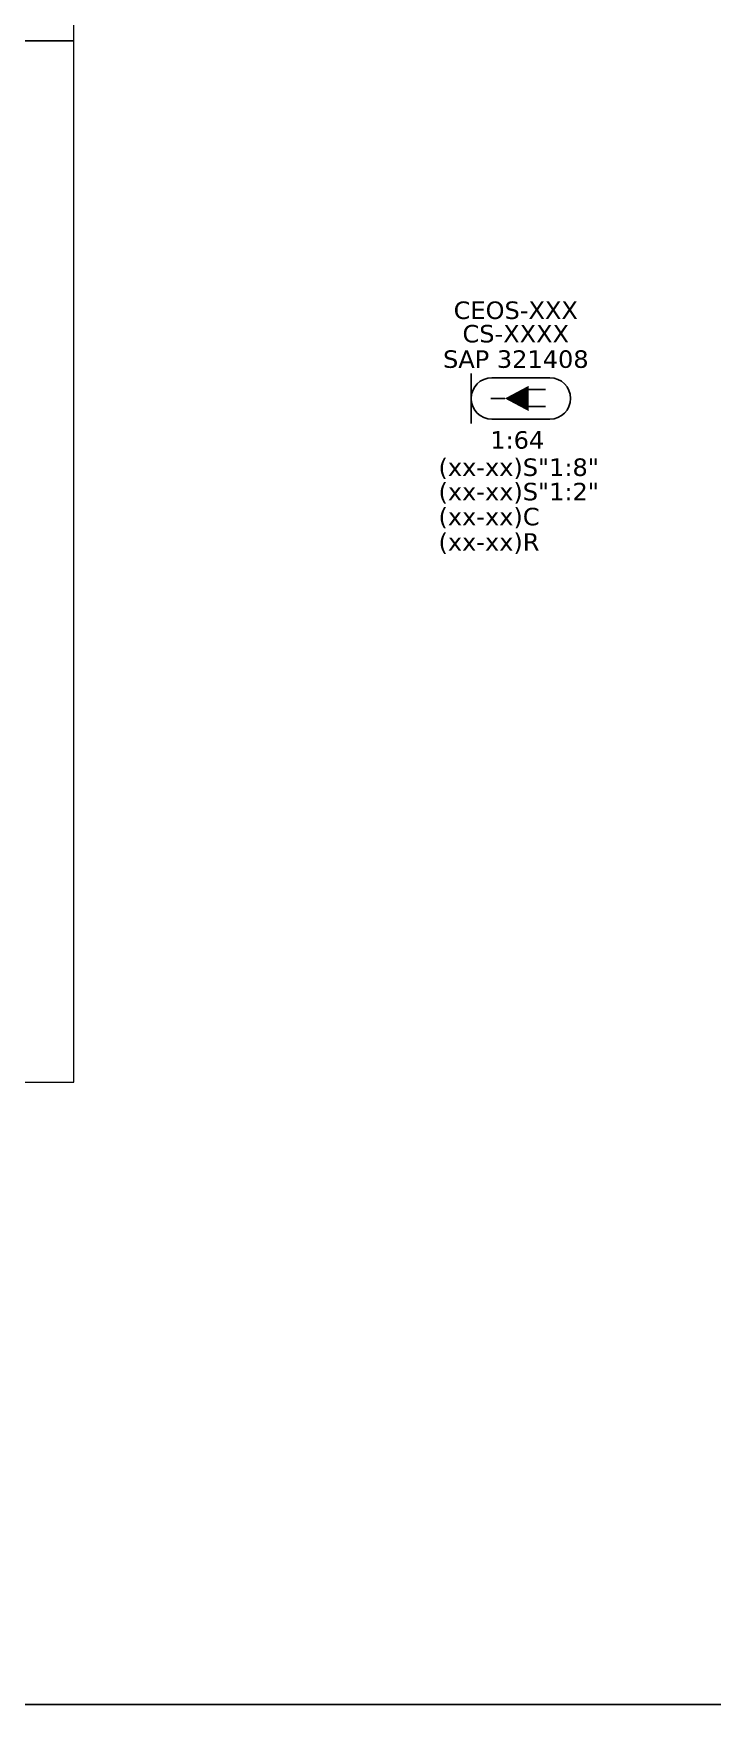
# Model space of a CAD drawing. Extents: x 31872 to 38560, y -10719 to -1519.
# Drawn here: x 35062 to 35453, y -6746 to -5782 of the extents above; entities that cross this region are included whole.
import ezdxf
from ezdxf.enums import TextEntityAlignment as Align

# ---------------------------------------------------------------- set-up
doc = ezdxf.new("R2010")
doc.units = ezdxf.units.DM
doc.header["$MEASUREMENT"] = 0
doc.layers.add('20.4-CEOS', color=1, linetype='Continuous')
doc.styles.add('siredit', font='verdana.ttf')

# ---------------------------------------------------------------- blocks, each defined once
blk = doc.blocks.new('CEOS_RP_CT_ESQ')
at = {"layer": '20.4-CEOS', "color": 0}
for p, q in [((1.191, 1.194), (4.535, 1.194)), ((4.535, -1.19), (1.191, -1.19))]:
    blk.add_line(p, q, dxfattribs=at)
for points in [[(5.726, 1.439), (5.726, -1.435)], [(2.467, 0.521), (1.452, 0.521)], [(3.786, 0.002), (4.59, 0.002)], [(2.467, -0.471), (1.452, -0.471)]]:
    blk.add_lwpolyline(points, dxfattribs=at)
blk.add_lwpolyline([(3.786, 0.002, 0, 1.471, 0), (2.406, 0.002, 1.471, 1.471, 0)], format="xyseb", dxfattribs=at)
for centre, start, end in [((1.191, 0.002), 90, 270), ((4.535, 0.002), 270, 90)]:
    blk.add_arc(centre, 1.192, start, end, dxfattribs=at)
at = {"layer": '20.4-CEOS', "color": 7, "style": 'siredit'}
for tag, p in [('Nº_DA_CEOS', (3.329, 5.596)), ('LOCAL', (3.329, 4.243)), ('SAP', (3.329, 2.777)), ('RACIO_SPLITAGEM', (3.329, -1.885)), ('FIBRAS_SPLITTER', (3.329, -3.576)), ('FIBRAS_TOP_C', (3.329, -5.08)), ('RESERVA_FINAIS', (3.329, -6.392))]:
    blk.add_attdef(tag, text='', height=1.01, dxfattribs=at).set_placement(p, align=Align.TOP_CENTER)
blk = doc.blocks.new('*U68')
at = {"layer": '20.4-CEOS', "color": 7, "style": 'siredit'}
for tag, p in [('FIBRAS_SPLITTER', (0, 0)), ('FIBRAS_TOP_C', (0, -4.128)), ('RESERVA_FINAIS', (0, -5.461))]:
    blk.add_attdef(tag, p, '', height=1.01, dxfattribs=at)
for tag, p, flags in [('ID_ATIVIDADE', (0, -6.773), 3), ('FATOR', (0, -8.085), 1), ('QTDE', (0, -9.397), 1), ('FID', (0, -10.709), 1)]:
    blk.add_attdef(tag, p, '', height=1.01, dxfattribs=dict(at, flags=flags))
blk = doc.blocks.new('*U72')
at = {"layer": '20.4-CEOS', "color": 7, "style": 'siredit'}
blk.add_attdef('FIBRAS_SPLITTER', (0, 0), '', height=1.01, dxfattribs=at)
for tag, p, flags in [('ID_ATIVIDADE', (0, -1.483), 3), ('FATOR', (0, -2.795), 1), ('QTDE', (0, -4.107), 1), ('FID', (0, -5.419), 1)]:
    blk.add_attdef(tag, p, '', height=1.01, dxfattribs=dict(at, flags=flags))

msp = doc.modelspace()

# ---------------------------------------------------------------- linework, layer by layer
at = {"color": 0, "lineweight": 0}
msp.add_lwpolyline([(34291.48, -5786.61), (35085.13, -5786.61), (35085.13, -5586.39)], dxfattribs=at)
msp.add_lwpolyline([(35085.13, -5786.61), (34291.48, -5786.61), (34291.48, -6387.3), (35085.13, -6387.3)], close=True, dxfattribs=at)
at = {"layer": 'Defpoints', "color": 3}
msp.add_lwpolyline([(31871.56, -1519.43), (38560.39, -1519.43), (38560.39, -6746.29), (31871.56, -6746.29)], close=True, dxfattribs=at)

# ---------------------------------------------------------------- block references
ref = msp.add_blockref('CEOS_RP_CT_ESQ', (35371.53, -5992.94), dxfattribs=dict(xscale=-10, yscale=10, zscale=10, rotation=359.9999999999127))
ref.add_attrib('Nº_DA_CEOS', 'CEOS-XXX', dxfattribs={"layer": '20.4-CEOS', "color": 0, "height": 10.097, "style": 'siredit'}).set_placement((35339.93, -5936.98), align=Align.TOP_CENTER)
ref.add_attrib('LOCAL', 'CS-XXXX', dxfattribs={"layer": '20.4-CEOS', "color": 0, "height": 10.097, "style": 'siredit'}).set_placement((35339.93, -5950.51), align=Align.TOP_CENTER)
ref.add_attrib('SAP', 'SAP 321408', dxfattribs={"layer": '20.4-CEOS', "color": 0, "height": 10.097, "style": 'siredit'}).set_placement((35339.98, -5965.17), align=Align.TOP_CENTER)
ref.add_attrib('RACIO_SPLITAGEM', '1:64', dxfattribs={"layer": '20.4-CEOS', "color": 0, "height": 10.097, "style": 'siredit'}).set_placement((35340.8, -6011.79), align=Align.TOP_CENTER)
at = {"layer": '20.4-CEOS', "color": 0, "lineweight": 0}
ref = msp.add_blockref('*U68', (35295.4, -6037.62), dxfattribs=dict(at, xscale=10, yscale=10, zscale=10))
ref.add_attrib('FIBRAS_SPLITTER', '(xx-xx)S"1:8"', (35295.4, -6037.62), dxfattribs={"color": 7, "height": 10.0968, "style": 'siredit'})
ref.add_attrib('FIBRAS_TOP_C', '(xx-xx)C', (35295.4, -6066.1), dxfattribs={"color": 7, "height": 10.097, "style": 'siredit'})
ref.add_attrib('RESERVA_FINAIS', '(xx-xx)R', (35295.4, -6080.73), dxfattribs={"color": 7, "height": 10.097, "style": 'siredit'})
at = {"layer": '20.4-CEOS', "color": 0, "lineweight": 0, "xscale": 10, "yscale": 10, "zscale": 10}
msp.add_blockref('*U72', (35295.4, -6051.69), dxfattribs=at).add_auto_attribs({'FIBRAS_SPLITTER': '(xx-xx)S"1:2"'})

doc.saveas('drawing.dxf')
